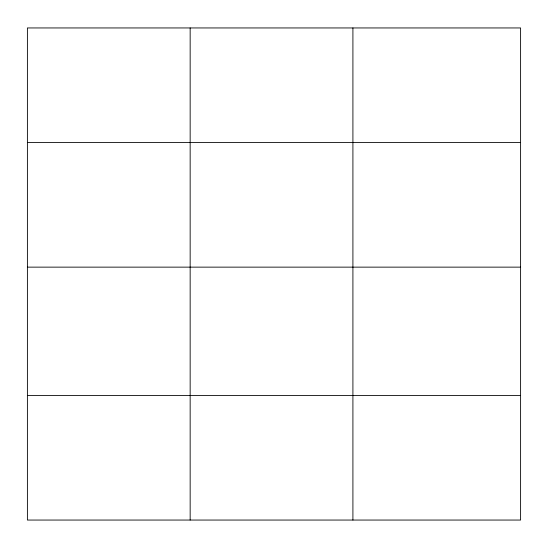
<?xml version="1.0" encoding="UTF-8"?>
<svg xmlns="http://www.w3.org/2000/svg" width="548" height="548" viewBox="0 0 548 548"><rect width="100%" height="100%" fill="white"/><g stroke="black" fill="none" stroke-linecap="round" stroke-linejoin="round"><path stroke-width="0.82" d="M520.6 267.136L520.6 27.948L27.4 27.948L27.4 520.052L520.6 520.052L520.6 267.136L27.4 267.136M27.4 142.562L520.6 142.562M27.4 395.478L520.6 395.478M352.912 27.948L352.912 520.052M190.156 27.948L190.156 520.052"/></g></svg>
